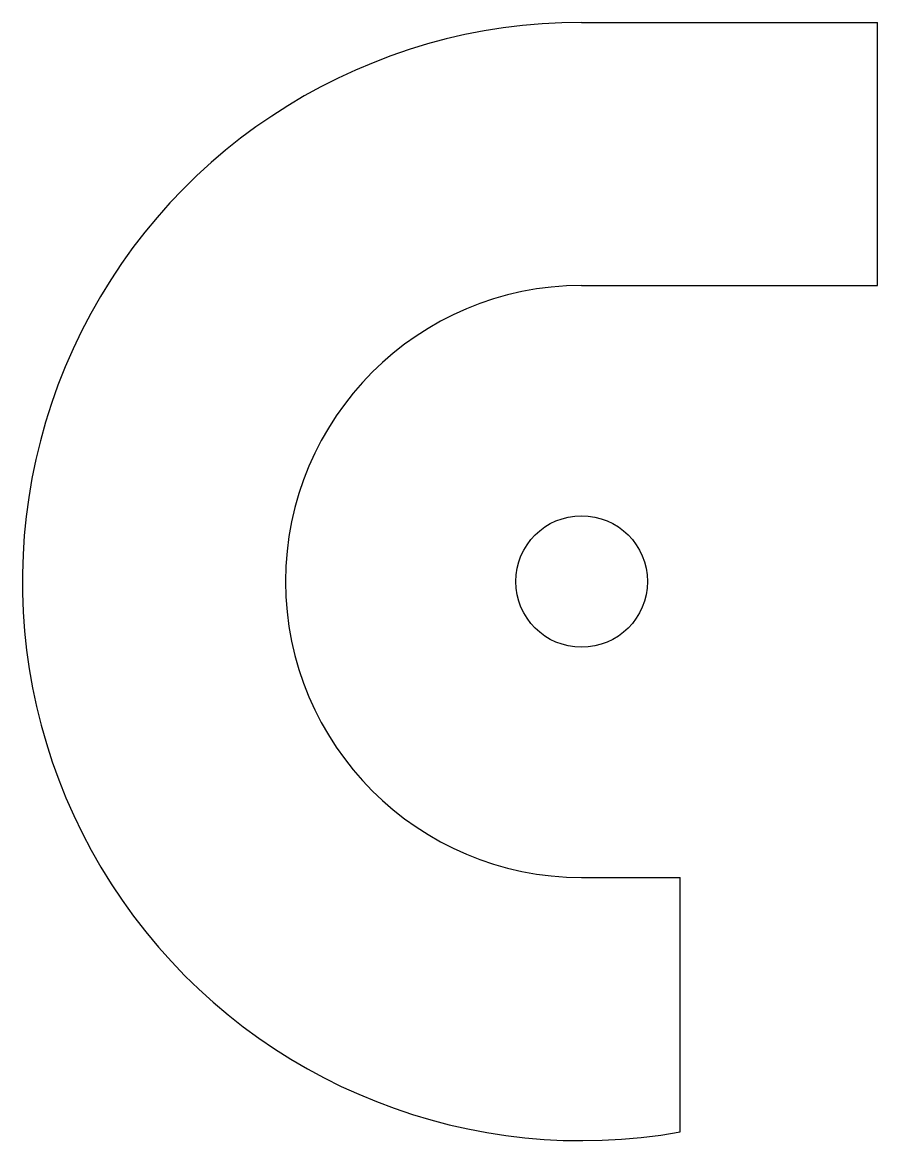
# Model space of a CAD drawing. Header units: millimetres. Extents: x -13 to 0, y 14 to 31.
import ezdxf

# ---------------------------------------------------------------- set-up
doc = ezdxf.new("R2010")
doc.units = ezdxf.units.MM
doc.layers.get('0').update_dxf_attribs({"lineweight": 25, "true_color": 0xffffff})

msp = doc.modelspace()

# ---------------------------------------------------------------- linework, layer by layer
for p, q in [((-4.5, 31), (0, 31)), ((0, 27), (0, 31)), ((-4.5, 27), (0, 27)), ((-4.5, 18), (-3, 18)), ((-3, 14.133), (-3, 18))]:
    msp.add_line(p, q)
msp.add_circle((-4.5, 22.5), 1)
for radius, end in [(8.5, 280.1642), (4.5, 270)]:
    msp.add_arc((-4.5, 22.5), radius, 90, end)

doc.saveas('drawing.dxf')
